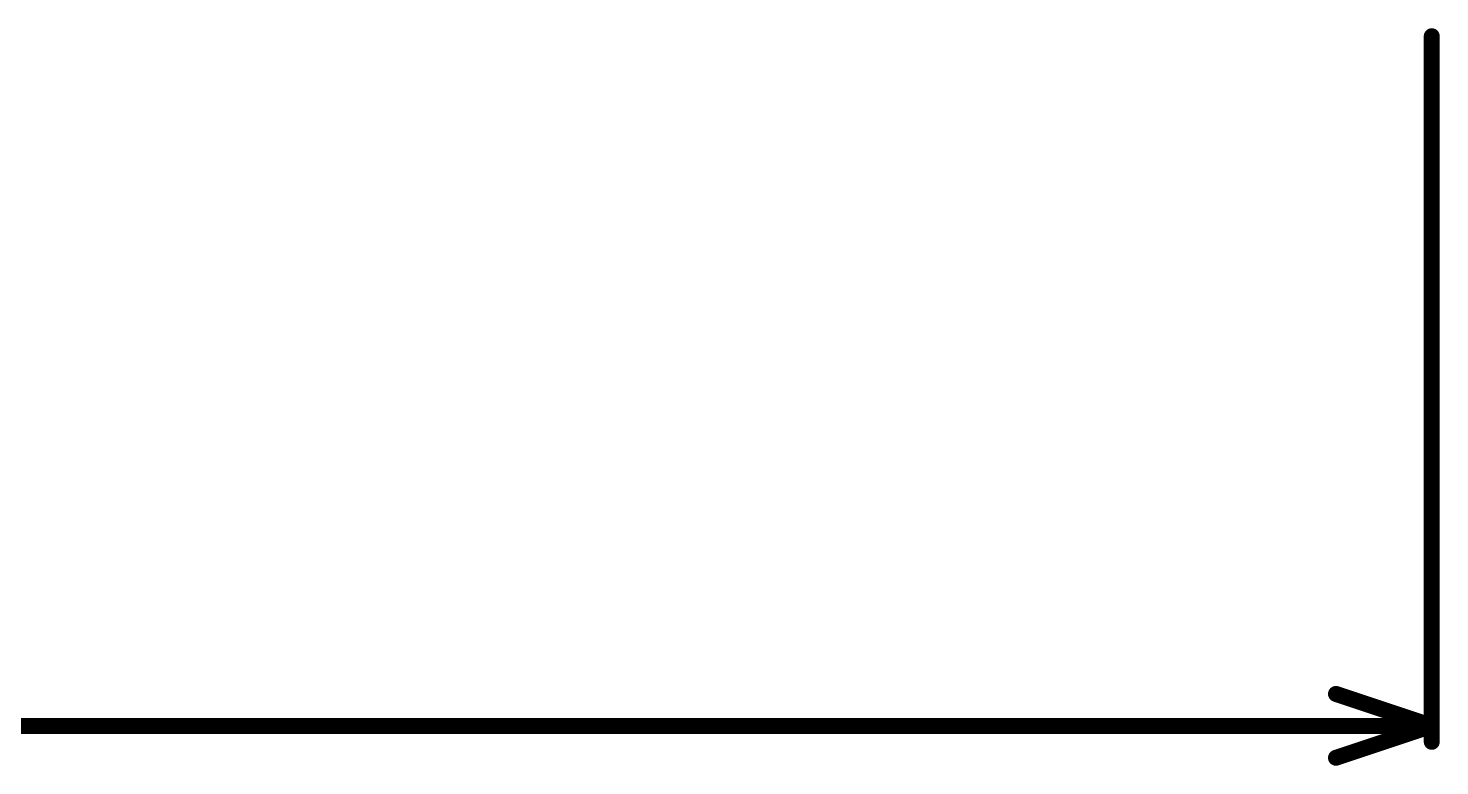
# Model space of a CAD drawing. Header units: millimetres. Extents: x -25 to 478, y -31 to 252.
# Drawn here: x 352.67 to 375.13, y -11.99 to -0.25 of the extents above; entities that cross this region are included whole.
import ezdxf

# ---------------------------------------------------------------- set-up
doc = ezdxf.new("R2010")
doc.units = ezdxf.units.MM
doc.layers.add('Mechanical2', color=216, linetype='Continuous')

msp = doc.modelspace()

# ---------------------------------------------------------------- linework, layer by layer
at = {"layer": 'Mechanical2', "const_width": 0.254}
for points in [[(375, -11.608), (375, -0.381)], [(373.476, -10.846), (375, -11.354)], [(193.213, -11.354), (375, -11.354)], [(373.476, -11.862), (375, -11.354)]]:
    msp.add_lwpolyline(points, dxfattribs=at)
at = {"layer": 'Mechanical2', "const_width": 0.127}
for points in [[(374.936, -0.381, 1), (375.063, -0.381, 1)], [(373.412, -10.846, 1), (373.539, -10.846, 1)], [(374.936, -11.354, 1), (375.063, -11.354, 1)], [(374.936, -11.354, 1), (375.063, -11.354, 1)], [(374.936, -11.354, 1), (375.063, -11.354, 1)], [(374.936, -11.608, 1), (375.063, -11.608, 1)], [(373.412, -11.862, 1), (373.539, -11.862, 1)]]:
    msp.add_lwpolyline(points, format="xyb", close=True, dxfattribs=at)

doc.saveas('drawing.dxf')
